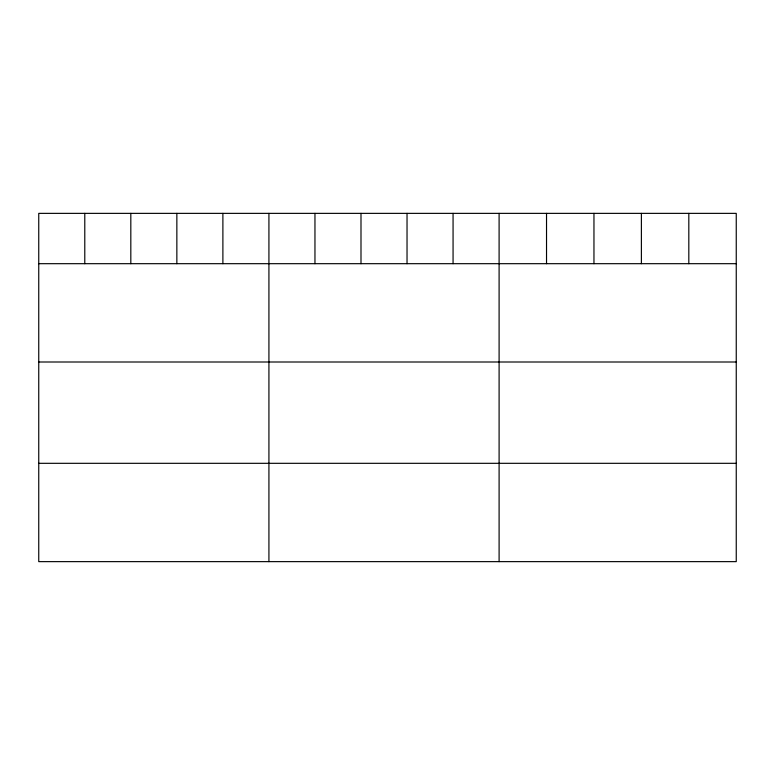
<?xml version="1.0" encoding="UTF-8"?>
<svg xmlns="http://www.w3.org/2000/svg" width="775" height="775" viewBox="0 0 775 775"><rect width="100%" height="100%" fill="white"/><g stroke="black" fill="none" stroke-linecap="round" stroke-linejoin="round"><path stroke-width="1.16" d="M736.25 263.684L736.25 561.633L38.75 561.633L38.75 213.367L736.25 213.367L736.25 263.684L38.75 263.684M38.75 362.002L736.25 362.002M38.75 463.314L736.25 463.314M688.82 213.367L688.82 263.684M641.39 213.367L641.39 263.684M593.96 213.367L593.96 263.684M546.53 213.367L546.53 263.684M499.1 213.367L499.1 561.633M453.065 213.367L453.065 263.684M407.03 213.367L407.03 263.684M360.995 213.367L360.995 263.684M314.96 213.367L314.96 263.684M268.925 213.367L268.925 561.633M222.89 213.367L222.89 263.684M176.855 213.367L176.855 263.684M130.82 213.367L130.82 263.684M84.785 213.367L84.785 263.684"/></g></svg>
